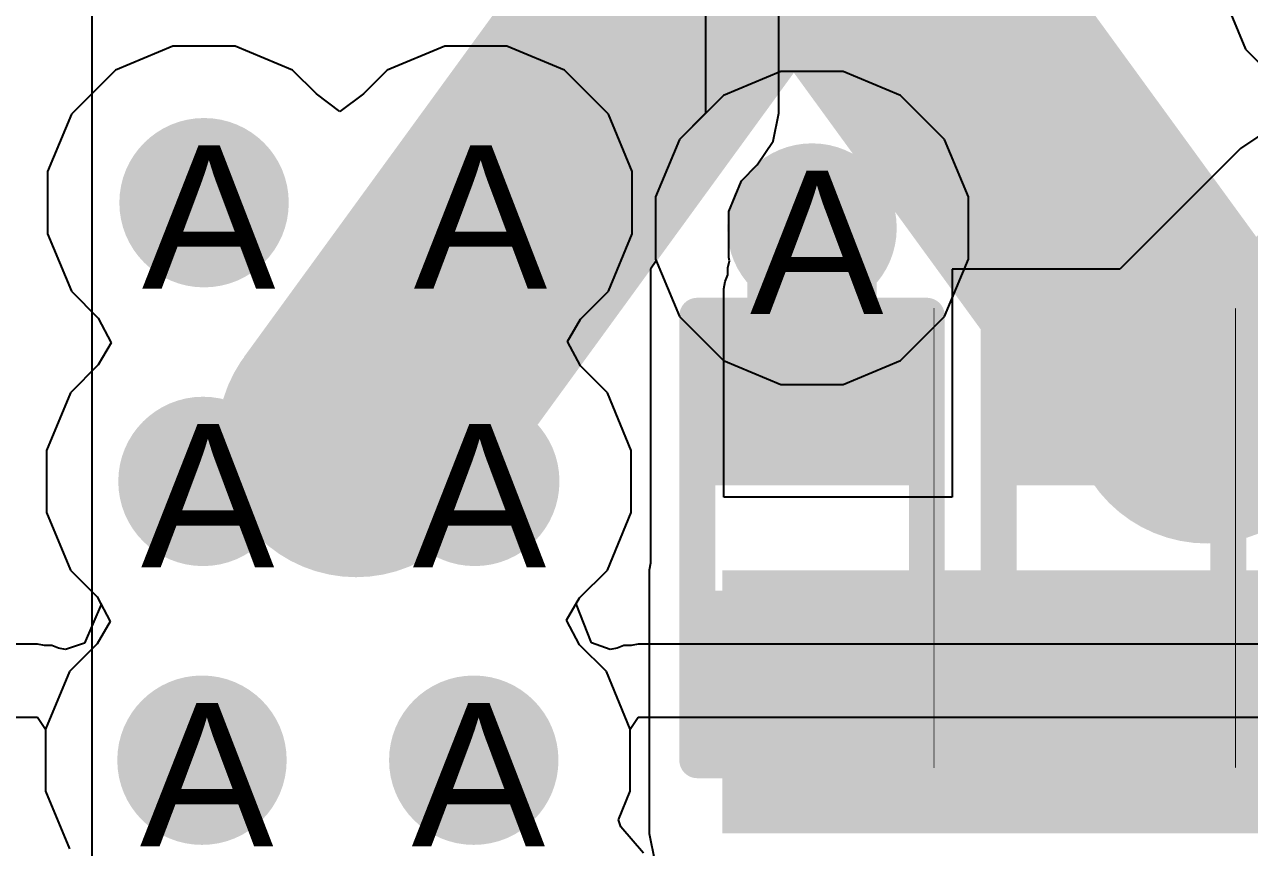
# Model space of a CAD drawing. Header units: inches. Extents: x 0 to 208, y 0 to 213.
# Drawn here: x 0.6373 to 0.808, y 3.0678 to 3.1826 of the extents above; entities that cross this region are included whole.
import ezdxf

# ---------------------------------------------------------------- set-up
doc = ezdxf.new("R2010")
doc.units = ezdxf.units.IN
doc.header["$MEASUREMENT"] = 0
for name, color, linetype in [('Bottom Layer', 5, 'Continuous'), ('Bottom Overlay', 54, 'Continuous'), ('Bottom Paste', 16, 'Continuous'), ('Bottom Solder', 6, 'Continuous'), ('Drill Drawing', 1, 'Continuous'), ('L2_GND1', 16, 'Continuous'), ('L3_SIG1', 76, 'Continuous'), ('L4_PWR', 90, 'Continuous'), ('L5_GND2', 156, 'Continuous'), ('L6_SIG2', 130, 'Continuous'), ('L7_GND3', 216, 'Continuous'), ('Top Layer', 1, 'Continuous'), ('Top Overlay', 2, 'Continuous'), ('Via Holes', 16, 'Continuous')]:
    doc.layers.add(name, color=color, linetype=linetype)
doc.styles.add('Arial', font='', dxfattribs={"height": 0.2})
doc.styles.get('Arial').set_extended_font_data('Arial')

# ---------------------------------------------------------------- blocks, each defined once
blk = doc.blocks.new('R___0402_B_213')
at = {"layer": 'Bottom Layer'}
for points in [[(-0.0095, 0.0125), (-0.0095, -0.0125), (-0.0275, -0.0125), (-0.0275, 0.0125)], [(0.0275, 0.0125), (0.0275, -0.0125), (0.0095, -0.0125), (0.0095, 0.0125)]]:
    blk.add_hatch(color=5, dxfattribs=at).paths.add_polyline_path(points)
at = {"layer": 'Bottom Paste'}
for points in [[(-0.0095, 0.0125), (-0.0095, -0.0125), (-0.0275, -0.0125), (-0.0275, 0.0125)], [(0.0275, 0.0125), (0.0275, -0.0125), (0.0095, -0.0125), (0.0095, 0.0125)]]:
    blk.add_hatch(color=16, dxfattribs=at).paths.add_polyline_path(points)
at = {"layer": 'Bottom Solder'}
for points in [[(-0.00733, 0.01466), (-0.00733, -0.01467), (-0.02967, -0.01467), (-0.02967, 0.01466)], [(0.02967, 0.01466), (0.02967, -0.01467), (0.00733, -0.01467), (0.00733, 0.01466)]]:
    blk.add_hatch(color=6, dxfattribs=at).paths.add_polyline_path(points)
at = {"layer": 'Bottom Overlay'}
for points in [[(-0.031, -0.016, 0.005, 0.005, 0), (-0.031, 0.016, 0.005, 0.005, 0)], [(0.031, 0.016, 0.005, 0.005, 0), (-0.031, 0.016, 0.005, 0.005, 0)], [(0.031, -0.016, 0.005, 0.005, 0), (0.031, 0.016, 0.005, 0.005, 0)], [(0.032, 0.017, 0.000127, 0.000127, 0), (-0.032, 0.017, 0.000127, 0.000127, 0)], [(0.031, -0.016, 0.005, 0.005, 0), (-0.031, -0.016, 0.005, 0.005, 0)]]:
    blk.add_lwpolyline(points, format="xyseb", dxfattribs=at)
for points in [[(-0.03225, 0.016, 0.0025, 0.0025, 1), (-0.02975, 0.016, 0.0025, 0.0025, 1)], [(-0.03225, 0.016, 0.0025, 0.0025, 1), (-0.02975, 0.016, 0.0025, 0.0025, 1)], [(0.02975, 0.016, 0.0025, 0.0025, 1), (0.03225, 0.016, 0.0025, 0.0025, 1)], [(0.02975, 0.016, 0.0025, 0.0025, 1), (0.03225, 0.016, 0.0025, 0.0025, 1)], [(-0.03203, 0.017, 0.0000635, 0.0000635, 1), (-0.03197, 0.017, 0.0000635, 0.0000635, 1)], [(0.03197, 0.017, 0.0000635, 0.0000635, 1), (0.03203, 0.017, 0.0000635, 0.0000635, 1)], [(-0.03225, -0.016, 0.0025, 0.0025, 1), (-0.02975, -0.016, 0.0025, 0.0025, 1)], [(-0.03225, -0.016, 0.0025, 0.0025, 1), (-0.02975, -0.016, 0.0025, 0.0025, 1)], [(0.02975, -0.016, 0.0025, 0.0025, 1), (0.03225, -0.016, 0.0025, 0.0025, 1)], [(0.02975, -0.016, 0.0025, 0.0025, 1), (0.03225, -0.016, 0.0025, 0.0025, 1)]]:
    blk.add_lwpolyline(points, format="xyseb", close=True, dxfattribs=at)
blk = doc.blocks.new('R___0402_B_215')
at = {"layer": 'Bottom Layer'}
for points in [[(-0.0095, 0.0125), (-0.0095, -0.0125), (-0.0275, -0.0125), (-0.0275, 0.0125)], [(0.0275, 0.0125), (0.0275, -0.0125), (0.0095, -0.0125), (0.0095, 0.0125)]]:
    blk.add_hatch(color=5, dxfattribs=at).paths.add_polyline_path(points)
at = {"layer": 'Bottom Paste'}
for points in [[(-0.0095, 0.0125), (-0.0095, -0.0125), (-0.0275, -0.0125), (-0.0275, 0.0125)], [(0.0275, 0.0125), (0.0275, -0.0125), (0.0095, -0.0125), (0.0095, 0.0125)]]:
    blk.add_hatch(color=16, dxfattribs=at).paths.add_polyline_path(points)
at = {"layer": 'Bottom Solder'}
for points in [[(-0.00733, 0.01467), (-0.00733, -0.01466), (-0.02967, -0.01466), (-0.02967, 0.01467)], [(0.02967, 0.01467), (0.02967, -0.01466), (0.00733, -0.01466), (0.00733, 0.01467)]]:
    blk.add_hatch(color=6, dxfattribs=at).paths.add_polyline_path(points)
at = {"layer": 'Bottom Overlay'}
for points in [[(-0.031, -0.016, 0.005, 0.005, 0), (-0.031, 0.016, 0.005, 0.005, 0)], [(0.031, 0.016, 0.005, 0.005, 0), (-0.031, 0.016, 0.005, 0.005, 0)], [(0.031, -0.016, 0.005, 0.005, 0), (0.031, 0.016, 0.005, 0.005, 0)], [(0.032, 0.017, 0.000127, 0.000127, 0), (-0.032, 0.017, 0.000127, 0.000127, 0)], [(0.031, -0.016, 0.005, 0.005, 0), (-0.031, -0.016, 0.005, 0.005, 0)]]:
    blk.add_lwpolyline(points, format="xyseb", dxfattribs=at)
for points in [[(-0.03225, 0.016, 0.0025, 0.0025, 1), (-0.02975, 0.016, 0.0025, 0.0025, 1)], [(-0.03225, 0.016, 0.0025, 0.0025, 1), (-0.02975, 0.016, 0.0025, 0.0025, 1)], [(0.02975, 0.016, 0.0025, 0.0025, 1), (0.03225, 0.016, 0.0025, 0.0025, 1)], [(0.02975, 0.016, 0.0025, 0.0025, 1), (0.03225, 0.016, 0.0025, 0.0025, 1)], [(-0.03203, 0.017, 0.0000635, 0.0000635, 1), (-0.03197, 0.017, 0.0000635, 0.0000635, 1)], [(0.03197, 0.017, 0.0000635, 0.0000635, 1), (0.03203, 0.017, 0.0000635, 0.0000635, 1)], [(-0.03225, -0.016, 0.0025, 0.0025, 1), (-0.02975, -0.016, 0.0025, 0.0025, 1)], [(-0.03225, -0.016, 0.0025, 0.0025, 1), (-0.02975, -0.016, 0.0025, 0.0025, 1)], [(0.02975, -0.016, 0.0025, 0.0025, 1), (0.03225, -0.016, 0.0025, 0.0025, 1)], [(0.02975, -0.016, 0.0025, 0.0025, 1), (0.03225, -0.016, 0.0025, 0.0025, 1)]]:
    blk.add_lwpolyline(points, format="xyseb", close=True, dxfattribs=at)

msp = doc.modelspace()

# ---------------------------------------------------------------- hatches: boundary and pattern name
at = {"layer": 'Bottom Layer'}
h = msp.add_hatch(color=5, dxfattribs=at)
edge = h.paths.add_edge_path()
edge.add_arc((0.66229, 3.15775), 0.01181, 0, 360)
h = msp.add_hatch(color=5, dxfattribs=at)
edge = h.paths.add_edge_path()
edge.add_arc((0.70017, 3.15775), 0.01181, 0, 360)
h = msp.add_hatch(color=5, dxfattribs=at)
edge = h.paths.add_edge_path()
edge.add_arc((0.74705, 3.15422), 0.01181, 0, 360)
h = msp.add_hatch(color=5, dxfattribs=at)
edge = h.paths.add_edge_path()
edge.add_arc((0.66214, 3.11888), 0.01181, 0, 360)
h = msp.add_hatch(color=5, dxfattribs=at)
edge = h.paths.add_edge_path()
edge.add_arc((0.70003, 3.11888), 0.01181, 0, 360)
msp.add_hatch(color=5, dxfattribs=at).paths.add_polyline_path([(0.73455, 3.06979), (0.84581, 3.06979), (0.84581, 3.10649), (0.73455, 3.10649)])
h = msp.add_hatch(color=5, dxfattribs=at)
edge = h.paths.add_edge_path()
edge.add_arc((0.662, 3.08), 0.01181, 0, 360)
h = msp.add_hatch(color=5, dxfattribs=at)
edge = h.paths.add_edge_path()
edge.add_arc((0.69989, 3.08), 0.01181, 0, 360)
at = {"layer": 'L2_GND1'}
h = msp.add_hatch(color=16, dxfattribs=at)
edge = h.paths.add_edge_path()
edge.add_arc((0.66229, 3.15775), 0.01181, 0, 360)
h = msp.add_hatch(color=16, dxfattribs=at)
edge = h.paths.add_edge_path()
edge.add_arc((0.70017, 3.15775), 0.01181, 0, 360)
h = msp.add_hatch(color=16, dxfattribs=at)
edge = h.paths.add_edge_path()
edge.add_arc((0.74705, 3.15422), 0.01181, 0, 360)
h = msp.add_hatch(color=16, dxfattribs=at)
edge = h.paths.add_edge_path()
edge.add_arc((0.66214, 3.11888), 0.01181, 0, 360)
h = msp.add_hatch(color=16, dxfattribs=at)
edge = h.paths.add_edge_path()
edge.add_arc((0.70003, 3.11888), 0.01181, 0, 360)
h = msp.add_hatch(color=16, dxfattribs=at)
edge = h.paths.add_edge_path()
edge.add_arc((0.662, 3.08), 0.01181, 0, 360)
h = msp.add_hatch(color=16, dxfattribs=at)
edge = h.paths.add_edge_path()
edge.add_arc((0.69989, 3.08), 0.01181, 0, 360)
at = {"layer": 'L3_SIG1'}
h = msp.add_hatch(color=76, dxfattribs=at)
edge = h.paths.add_edge_path()
edge.add_arc((0.66229, 3.15775), 0.01181, 0, 360)
h = msp.add_hatch(color=76, dxfattribs=at)
edge = h.paths.add_edge_path()
edge.add_arc((0.70017, 3.15775), 0.01181, 0, 360)
h = msp.add_hatch(color=76, dxfattribs=at)
edge = h.paths.add_edge_path()
edge.add_arc((0.74705, 3.15422), 0.01181, 0, 360)
h = msp.add_hatch(color=76, dxfattribs=at)
edge = h.paths.add_edge_path()
edge.add_arc((0.66214, 3.11888), 0.01181, 0, 360)
h = msp.add_hatch(color=76, dxfattribs=at)
edge = h.paths.add_edge_path()
edge.add_arc((0.70003, 3.11888), 0.01181, 0, 360)
h = msp.add_hatch(color=76, dxfattribs=at)
edge = h.paths.add_edge_path()
edge.add_arc((0.662, 3.08), 0.01181, 0, 360)
h = msp.add_hatch(color=76, dxfattribs=at)
edge = h.paths.add_edge_path()
edge.add_arc((0.69989, 3.08), 0.01181, 0, 360)
at = {"layer": 'L4_PWR'}
h = msp.add_hatch(color=90, dxfattribs=at)
edge = h.paths.add_edge_path()
edge.add_arc((0.66229, 3.15775), 0.01181, 0, 360)
h = msp.add_hatch(color=90, dxfattribs=at)
edge = h.paths.add_edge_path()
edge.add_arc((0.70017, 3.15775), 0.01181, 0, 360)
h = msp.add_hatch(color=90, dxfattribs=at)
edge = h.paths.add_edge_path()
edge.add_arc((0.74705, 3.15422), 0.01181, 0, 360)
h = msp.add_hatch(color=90, dxfattribs=at)
edge = h.paths.add_edge_path()
edge.add_arc((0.66214, 3.11888), 0.01181, 0, 360)
h = msp.add_hatch(color=90, dxfattribs=at)
edge = h.paths.add_edge_path()
edge.add_arc((0.70003, 3.11888), 0.01181, 0, 360)
h = msp.add_hatch(color=90, dxfattribs=at)
edge = h.paths.add_edge_path()
edge.add_arc((0.662, 3.08), 0.01181, 0, 360)
h = msp.add_hatch(color=90, dxfattribs=at)
edge = h.paths.add_edge_path()
edge.add_arc((0.69989, 3.08), 0.01181, 0, 360)
at = {"layer": 'L5_GND2'}
h = msp.add_hatch(color=156, dxfattribs=at)
edge = h.paths.add_edge_path()
edge.add_arc((0.66229, 3.15775), 0.01181, 0, 360)
h = msp.add_hatch(color=156, dxfattribs=at)
edge = h.paths.add_edge_path()
edge.add_arc((0.70017, 3.15775), 0.01181, 0, 360)
h = msp.add_hatch(color=156, dxfattribs=at)
edge = h.paths.add_edge_path()
edge.add_arc((0.74705, 3.15422), 0.01181, 0, 360)
h = msp.add_hatch(color=156, dxfattribs=at)
edge = h.paths.add_edge_path()
edge.add_arc((0.66214, 3.11888), 0.01181, 0, 360)
h = msp.add_hatch(color=156, dxfattribs=at)
edge = h.paths.add_edge_path()
edge.add_arc((0.70003, 3.11888), 0.01181, 0, 360)
h = msp.add_hatch(color=156, dxfattribs=at)
edge = h.paths.add_edge_path()
edge.add_arc((0.662, 3.08), 0.01181, 0, 360)
h = msp.add_hatch(color=156, dxfattribs=at)
edge = h.paths.add_edge_path()
edge.add_arc((0.69989, 3.08), 0.01181, 0, 360)
at = {"layer": 'L6_SIG2'}
h = msp.add_hatch(color=130, dxfattribs=at)
edge = h.paths.add_edge_path()
edge.add_arc((0.66229, 3.15775), 0.01181, 0, 360)
h = msp.add_hatch(color=130, dxfattribs=at)
edge = h.paths.add_edge_path()
edge.add_arc((0.70017, 3.15775), 0.01181, 0, 360)
h = msp.add_hatch(color=130, dxfattribs=at)
edge = h.paths.add_edge_path()
edge.add_arc((0.74705, 3.15422), 0.01181, 0, 360)
h = msp.add_hatch(color=130, dxfattribs=at)
edge = h.paths.add_edge_path()
edge.add_arc((0.66214, 3.11888), 0.01181, 0, 360)
h = msp.add_hatch(color=130, dxfattribs=at)
edge = h.paths.add_edge_path()
edge.add_arc((0.70003, 3.11888), 0.01181, 0, 360)
h = msp.add_hatch(color=130, dxfattribs=at)
edge = h.paths.add_edge_path()
edge.add_arc((0.662, 3.08), 0.01181, 0, 360)
h = msp.add_hatch(color=130, dxfattribs=at)
edge = h.paths.add_edge_path()
edge.add_arc((0.69989, 3.08), 0.01181, 0, 360)
at = {"layer": 'L7_GND3'}
h = msp.add_hatch(color=216, dxfattribs=at)
edge = h.paths.add_edge_path()
edge.add_arc((0.66229, 3.15775), 0.01181, 0, 360)
h = msp.add_hatch(color=216, dxfattribs=at)
edge = h.paths.add_edge_path()
edge.add_arc((0.70017, 3.15775), 0.01181, 0, 360)
h = msp.add_hatch(color=216, dxfattribs=at)
edge = h.paths.add_edge_path()
edge.add_arc((0.74705, 3.15422), 0.01181, 0, 360)
h = msp.add_hatch(color=216, dxfattribs=at)
edge = h.paths.add_edge_path()
edge.add_arc((0.66214, 3.11888), 0.01181, 0, 360)
h = msp.add_hatch(color=216, dxfattribs=at)
edge = h.paths.add_edge_path()
edge.add_arc((0.70003, 3.11888), 0.01181, 0, 360)
h = msp.add_hatch(color=216, dxfattribs=at)
edge = h.paths.add_edge_path()
edge.add_arc((0.662, 3.08), 0.01181, 0, 360)
h = msp.add_hatch(color=216, dxfattribs=at)
edge = h.paths.add_edge_path()
edge.add_arc((0.69989, 3.08), 0.01181, 0, 360)
at = {"layer": 'Top Layer'}
h = msp.add_hatch(color=1, dxfattribs=at)
edge = h.paths.add_edge_path()
edge.add_arc((0.66229, 3.15775), 0.01181, 0, 360)
h = msp.add_hatch(color=1, dxfattribs=at)
edge = h.paths.add_edge_path()
edge.add_arc((0.70017, 3.15775), 0.01181, 0, 360)
h = msp.add_hatch(color=1, dxfattribs=at)
edge = h.paths.add_edge_path()
edge.add_arc((0.74705, 3.15422), 0.01181, 0, 360)
h = msp.add_hatch(color=1, dxfattribs=at)
edge = h.paths.add_edge_path()
edge.add_arc((0.66214, 3.11888), 0.01181, 0, 360)
h = msp.add_hatch(color=1, dxfattribs=at)
edge = h.paths.add_edge_path()
edge.add_arc((0.70003, 3.11888), 0.01181, 0, 360)
h = msp.add_hatch(color=1, dxfattribs=at)
edge = h.paths.add_edge_path()
edge.add_arc((0.662, 3.08), 0.01181, 0, 360)
h = msp.add_hatch(color=1, dxfattribs=at)
edge = h.paths.add_edge_path()
edge.add_arc((0.69989, 3.08), 0.01181, 0, 360)
at = {"layer": 'Via Holes'}
h = msp.add_hatch(color=7, dxfattribs=at)
edge = h.paths.add_edge_path()
edge.add_arc((0.66229, 3.15775), 0.00591, 0, 360)
h = msp.add_hatch(color=7, dxfattribs=at)
edge = h.paths.add_edge_path()
edge.add_arc((0.70017, 3.15775), 0.00591, 0, 360)
h = msp.add_hatch(color=7, dxfattribs=at)
edge = h.paths.add_edge_path()
edge.add_arc((0.74705, 3.15422), 0.00591, 0, 360)
h = msp.add_hatch(color=7, dxfattribs=at)
edge = h.paths.add_edge_path()
edge.add_arc((0.66214, 3.11888), 0.00591, 0, 360)
h = msp.add_hatch(color=7, dxfattribs=at)
edge = h.paths.add_edge_path()
edge.add_arc((0.70003, 3.11888), 0.00591, 0, 360)
h = msp.add_hatch(color=7, dxfattribs=at)
edge = h.paths.add_edge_path()
edge.add_arc((0.662, 3.08), 0.00591, 0, 360)
h = msp.add_hatch(color=7, dxfattribs=at)
edge = h.paths.add_edge_path()
edge.add_arc((0.69989, 3.08), 0.00591, 0, 360)

# ---------------------------------------------------------------- linework, layer by layer
at = {"layer": 'Bottom Layer'}
for p, q in [((0.73221, 3.2188), (0.73221, 3.17023)), ((0.74241, 3.17023), (0.74241, 3.2188)), ((0.73221, 3.17023), (0.72856, 3.16658)), ((0.74163, 3.16632), (0.74241, 3.17023)), ((0.81173, 3.16862), (0.80677, 3.16531)), ((0.72856, 3.16658), (0.72524, 3.15856)), ((0.73942, 3.16302), (0.74163, 3.16632)), ((0.80677, 3.16531), (0.78995, 3.14849)), ((0.7372, 3.1608), (0.73942, 3.16302)), ((0.73543, 3.15653), (0.7372, 3.1608)), ((0.72524, 3.15856), (0.72524, 3.14988)), ((0.73543, 3.15012), (0.73543, 3.15653)), ((0.72533, 3.14966), (0.72455, 3.14849)), ((0.72524, 3.14988), (0.72533, 3.14966)), ((0.73533, 3.14868), (0.73553, 3.14966)), ((0.73553, 3.14966), (0.73543, 3.15012)), ((0.72455, 3.14849), (0.72455, 3.14849)), ((0.72455, 3.14849), (0.72455, 3.10748)), ((0.73495, 3.14674), (0.73533, 3.14767)), ((0.73533, 3.14767), (0.73533, 3.14868)), ((0.78995, 3.14849), (0.76658, 3.14849)), ((0.76658, 3.14849), (0.76658, 3.11669)), ((0.73475, 3.14576), (0.73495, 3.14674)), ((0.73475, 3.14575), (0.73475, 3.14576)), ((0.73475, 3.11669), (0.73475, 3.14575)), ((0.76658, 3.11669), (0.73475, 3.11669)), ((0.72455, 3.10748), (0.72435, 3.10649)), ((0.72435, 3.10649), (0.72435, 3.06979)), ((0.72435, 3.06979), (0.72513, 3.06589))]:
    msp.add_line(p, q, dxfattribs=at)
for points in [[(0.74705, 3.12949, 0.018, 0.018, 0), (0.74705, 3.15422, 0.018, 0.018, 0)], [(0.79258, 3.12949, 0.01, 0.01, 0), (0.81758, 3.15449, 0.01, 0.01, 0)], [(0.78908, 3.12949, 0.01, 0.01, 0), (0.79258, 3.12949, 0.01, 0.01, 0)]]:
    msp.add_lwpolyline(points, format="xyseb", dxfattribs=at)
for points in [[(0.74255, 3.15422, 0.009, 0.009, 1), (0.75155, 3.15422, 0.009, 0.009, 1)], [(0.74255, 3.12949, 0.009, 0.009, 1), (0.75155, 3.12949, 0.009, 0.009, 1)], [(0.78658, 3.12949, 0.005, 0.005, 1), (0.79158, 3.12949, 0.005, 0.005, 1)], [(0.79008, 3.12949, 0.005, 0.005, 1), (0.79508, 3.12949, 0.005, 0.005, 1)], [(0.79008, 3.12949, 0.005, 0.005, 1), (0.79508, 3.12949, 0.005, 0.005, 1)]]:
    msp.add_lwpolyline(points, format="xyseb", close=True, dxfattribs=at)
at = {"layer": 'L2_GND1'}
for p, q in [((0.65795, 3.17956), (0.64993, 3.17624)), ((0.66662, 3.17956), (0.65795, 3.17956)), ((0.67464, 3.17624), (0.66662, 3.17956)), ((0.69584, 3.17956), (0.68782, 3.17624)), ((0.70451, 3.17956), (0.69584, 3.17956)), ((0.71253, 3.17624), (0.70451, 3.17956)), ((0.64993, 3.17624), (0.6438, 3.17011)), ((0.67796, 3.17292), (0.67464, 3.17624)), ((0.68782, 3.17624), (0.6845, 3.17292)), ((0.71867, 3.17011), (0.71253, 3.17624)), ((0.68123, 3.17045), (0.67796, 3.17292)), ((0.6845, 3.17292), (0.68123, 3.17045)), ((0.6438, 3.17011), (0.64047, 3.16209)), ((0.72199, 3.16209), (0.71867, 3.17011)), ((0.64047, 3.16209), (0.64047, 3.15341)), ((0.72199, 3.15341), (0.72199, 3.16209)), ((0.64047, 3.15341), (0.6438, 3.1454)), ((0.71867, 3.1454), (0.72199, 3.15341)), ((0.6438, 3.1454), (0.64754, 3.14165)), ((0.71478, 3.14151), (0.71867, 3.1454)), ((0.64754, 3.14165), (0.64934, 3.13823)), ((0.71298, 3.1384), (0.71478, 3.14151)), ((0.64934, 3.13823), (0.64754, 3.13512)), ((0.71478, 3.13498), (0.71298, 3.1384)), ((0.64754, 3.13512), (0.64365, 3.13123)), ((0.71852, 3.13123), (0.71478, 3.13498)), ((0.64365, 3.13123), (0.64033, 3.12321)), ((0.72184, 3.12321), (0.71852, 3.13123)), ((0.64033, 3.12321), (0.64033, 3.11454)), ((0.72184, 3.11454), (0.72184, 3.12321)), ((0.64033, 3.11454), (0.64365, 3.10652)), ((0.71852, 3.10652), (0.72184, 3.11454)), ((0.64365, 3.10652), (0.6474, 3.10278)), ((0.71463, 3.10263), (0.71852, 3.10652)), ((0.6474, 3.10278), (0.64919, 3.09935)), ((0.71284, 3.09952), (0.71463, 3.10263)), ((0.64919, 3.09935), (0.6474, 3.09624)), ((0.71463, 3.0961), (0.71284, 3.09952)), ((0.6474, 3.09624), (0.64351, 3.09235)), ((0.71838, 3.09235), (0.71463, 3.0961)), ((0.64351, 3.09235), (0.64019, 3.08434)), ((0.7217, 3.08434), (0.71838, 3.09235)), ((0.64019, 3.08434), (0.64019, 3.07566)), ((0.7217, 3.07566), (0.7217, 3.08434)), ((0.64019, 3.07566), (0.64351, 3.06765)), ((0.72005, 3.07167), (0.7217, 3.07566)), ((0.72039, 3.07072), (0.72005, 3.07167)), ((0.72354, 3.06705), (0.72039, 3.07072))]:
    msp.add_line(p, q, dxfattribs=at)
at = {"layer": 'L3_SIG1'}
for p, q in [((0.65795, 3.17956), (0.64993, 3.17624)), ((0.66662, 3.17956), (0.65795, 3.17956)), ((0.67464, 3.17624), (0.66662, 3.17956)), ((0.69584, 3.17956), (0.68782, 3.17624)), ((0.70451, 3.17956), (0.69584, 3.17956)), ((0.71253, 3.17624), (0.70451, 3.17956)), ((0.64993, 3.17624), (0.6438, 3.17011)), ((0.67796, 3.17292), (0.67464, 3.17624)), ((0.68782, 3.17624), (0.6845, 3.17292)), ((0.71867, 3.17011), (0.71253, 3.17624)), ((0.68123, 3.17045), (0.67796, 3.17292)), ((0.6845, 3.17292), (0.68123, 3.17045)), ((0.6438, 3.17011), (0.64047, 3.16209)), ((0.72199, 3.16209), (0.71867, 3.17011)), ((0.64047, 3.16209), (0.64047, 3.15341)), ((0.72199, 3.15341), (0.72199, 3.16209)), ((0.64047, 3.15341), (0.6438, 3.1454)), ((0.71867, 3.1454), (0.72199, 3.15341)), ((0.6438, 3.1454), (0.64754, 3.14165)), ((0.71478, 3.14151), (0.71867, 3.1454)), ((0.64754, 3.14165), (0.64934, 3.13823)), ((0.71298, 3.1384), (0.71478, 3.14151)), ((0.64934, 3.13823), (0.64754, 3.13512)), ((0.71478, 3.13498), (0.71298, 3.1384)), ((0.64754, 3.13512), (0.64365, 3.13123)), ((0.71852, 3.13123), (0.71478, 3.13498)), ((0.64365, 3.13123), (0.64033, 3.12321)), ((0.72184, 3.12321), (0.71852, 3.13123)), ((0.64033, 3.12321), (0.64033, 3.11454)), ((0.72184, 3.11454), (0.72184, 3.12321)), ((0.64033, 3.11454), (0.64365, 3.10652)), ((0.71852, 3.10652), (0.72184, 3.11454)), ((0.64365, 3.10652), (0.6474, 3.10278)), ((0.71463, 3.10263), (0.71852, 3.10652)), ((0.64796, 3.10171), (0.64562, 3.09632)), ((0.6474, 3.10278), (0.64796, 3.10171)), ((0.71416, 3.10181), (0.71463, 3.10263)), ((0.71631, 3.09636), (0.71416, 3.10181)), ((0.64562, 3.09632), (0.64298, 3.09542)), ((0.71891, 3.09542), (0.71631, 3.09636)), ((0.63908, 3.0962), (0.318, 3.0962)), ((0.64006, 3.096), (0.63908, 3.0962)), ((0.64107, 3.096), (0.64006, 3.096)), ((0.642, 3.09562), (0.64107, 3.096)), ((0.64298, 3.09542), (0.642, 3.09562)), ((0.71989, 3.09562), (0.71891, 3.09542)), ((0.72082, 3.096), (0.71989, 3.09562)), ((0.72183, 3.096), (0.72082, 3.096)), ((0.72281, 3.0962), (0.72183, 3.096)), ((1.03557, 3.0962), (0.72281, 3.0962)), ((0.30781, 3.086), (0.63908, 3.086)), ((0.63908, 3.086), (0.64019, 3.08434)), ((0.64019, 3.08434), (0.64019, 3.07566)), ((0.7217, 3.08434), (0.72281, 3.086)), ((0.7217, 3.07566), (0.7217, 3.08434)), ((0.72281, 3.086), (1.03557, 3.086)), ((0.64019, 3.07566), (0.64351, 3.06765)), ((0.72005, 3.07167), (0.7217, 3.07566)), ((0.72039, 3.07072), (0.72005, 3.07167)), ((0.72354, 3.06705), (0.72039, 3.07072))]:
    msp.add_line(p, q, dxfattribs=at)
at = {"layer": 'L4_PWR'}
for p, q in [((0.64669, 2.92854), (0.64669, 3.79685)), ((0.80417, 3.18716), (0.80749, 3.17914)), ((0.80749, 3.17914), (0.81362, 3.173)), ((0.74271, 3.17603), (0.73469, 3.17271)), ((0.75139, 3.17603), (0.74271, 3.17603)), ((0.7594, 3.17271), (0.75139, 3.17603)), ((0.73469, 3.17271), (0.72856, 3.16658)), ((0.76554, 3.16658), (0.7594, 3.17271)), ((0.72856, 3.16658), (0.72524, 3.15856)), ((0.76886, 3.15856), (0.76554, 3.16658)), ((0.72524, 3.15856), (0.72524, 3.14988)), ((0.76886, 3.14988), (0.76886, 3.15856)), ((0.72524, 3.14988), (0.72856, 3.14187)), ((0.76554, 3.14187), (0.76886, 3.14988)), ((0.72856, 3.14187), (0.73469, 3.13573)), ((0.7594, 3.13573), (0.76554, 3.14187)), ((0.73469, 3.13573), (0.74271, 3.13241)), ((0.75139, 3.13241), (0.7594, 3.13573)), ((0.74271, 3.13241), (0.75139, 3.13241))]:
    msp.add_line(p, q, dxfattribs=at)
at = {"layer": 'L5_GND2'}
for p, q in [((0.65795, 3.17956), (0.64993, 3.17624)), ((0.66662, 3.17956), (0.65795, 3.17956)), ((0.67464, 3.17624), (0.66662, 3.17956)), ((0.69584, 3.17956), (0.68782, 3.17624)), ((0.70451, 3.17956), (0.69584, 3.17956)), ((0.71253, 3.17624), (0.70451, 3.17956)), ((0.64993, 3.17624), (0.6438, 3.17011)), ((0.67796, 3.17292), (0.67464, 3.17624)), ((0.68782, 3.17624), (0.6845, 3.17292)), ((0.71867, 3.17011), (0.71253, 3.17624)), ((0.68123, 3.17045), (0.67796, 3.17292)), ((0.6845, 3.17292), (0.68123, 3.17045)), ((0.6438, 3.17011), (0.64047, 3.16209)), ((0.72199, 3.16209), (0.71867, 3.17011)), ((0.64047, 3.16209), (0.64047, 3.15341)), ((0.72199, 3.15341), (0.72199, 3.16209)), ((0.64047, 3.15341), (0.6438, 3.1454)), ((0.71867, 3.1454), (0.72199, 3.15341)), ((0.6438, 3.1454), (0.64754, 3.14165)), ((0.71478, 3.14151), (0.71867, 3.1454)), ((0.64754, 3.14165), (0.64934, 3.13823)), ((0.71298, 3.1384), (0.71478, 3.14151)), ((0.64934, 3.13823), (0.64754, 3.13512)), ((0.71478, 3.13498), (0.71298, 3.1384)), ((0.64754, 3.13512), (0.64365, 3.13123)), ((0.71852, 3.13123), (0.71478, 3.13498)), ((0.64365, 3.13123), (0.64033, 3.12321)), ((0.72184, 3.12321), (0.71852, 3.13123)), ((0.64033, 3.12321), (0.64033, 3.11454)), ((0.72184, 3.11454), (0.72184, 3.12321)), ((0.64033, 3.11454), (0.64365, 3.10652)), ((0.71852, 3.10652), (0.72184, 3.11454)), ((0.64365, 3.10652), (0.6474, 3.10278)), ((0.71463, 3.10263), (0.71852, 3.10652)), ((0.6474, 3.10278), (0.64919, 3.09935)), ((0.71284, 3.09952), (0.71463, 3.10263)), ((0.64919, 3.09935), (0.6474, 3.09624)), ((0.71463, 3.0961), (0.71284, 3.09952)), ((0.6474, 3.09624), (0.64351, 3.09235)), ((0.71838, 3.09235), (0.71463, 3.0961)), ((0.64351, 3.09235), (0.64019, 3.08434)), ((0.7217, 3.08434), (0.71838, 3.09235)), ((0.64019, 3.08434), (0.64019, 3.07566)), ((0.7217, 3.07566), (0.7217, 3.08434)), ((0.64019, 3.07566), (0.64351, 3.06765)), ((0.72005, 3.07167), (0.7217, 3.07566)), ((0.72039, 3.07072), (0.72005, 3.07167)), ((0.72354, 3.06705), (0.72039, 3.07072))]:
    msp.add_line(p, q, dxfattribs=at)
at = {"layer": 'L6_SIG2'}
for p, q in [((0.65795, 3.17956), (0.64993, 3.17624)), ((0.66662, 3.17956), (0.65795, 3.17956)), ((0.67464, 3.17624), (0.66662, 3.17956)), ((0.69584, 3.17956), (0.68782, 3.17624)), ((0.70451, 3.17956), (0.69584, 3.17956)), ((0.71253, 3.17624), (0.70451, 3.17956)), ((0.64993, 3.17624), (0.6438, 3.17011)), ((0.67796, 3.17292), (0.67464, 3.17624)), ((0.68782, 3.17624), (0.6845, 3.17292)), ((0.71867, 3.17011), (0.71253, 3.17624)), ((0.68123, 3.17045), (0.67796, 3.17292)), ((0.6845, 3.17292), (0.68123, 3.17045)), ((0.6438, 3.17011), (0.64047, 3.16209)), ((0.72199, 3.16209), (0.71867, 3.17011)), ((0.64047, 3.16209), (0.64047, 3.15341)), ((0.72199, 3.15341), (0.72199, 3.16209)), ((0.64047, 3.15341), (0.6438, 3.1454)), ((0.71867, 3.1454), (0.72199, 3.15341)), ((0.6438, 3.1454), (0.64754, 3.14165)), ((0.71478, 3.14151), (0.71867, 3.1454)), ((0.64754, 3.14165), (0.64934, 3.13823)), ((0.71298, 3.1384), (0.71478, 3.14151)), ((0.64934, 3.13823), (0.64754, 3.13512)), ((0.71478, 3.13498), (0.71298, 3.1384)), ((0.64754, 3.13512), (0.64365, 3.13123)), ((0.71852, 3.13123), (0.71478, 3.13498)), ((0.64365, 3.13123), (0.64033, 3.12321)), ((0.72184, 3.12321), (0.71852, 3.13123)), ((0.64033, 3.12321), (0.64033, 3.11454)), ((0.72184, 3.11454), (0.72184, 3.12321)), ((0.64033, 3.11454), (0.64365, 3.10652)), ((0.71852, 3.10652), (0.72184, 3.11454)), ((0.64365, 3.10652), (0.6474, 3.10278)), ((0.71463, 3.10263), (0.71852, 3.10652)), ((0.6474, 3.10278), (0.64919, 3.09935)), ((0.71284, 3.09952), (0.71463, 3.10263)), ((0.64919, 3.09935), (0.6474, 3.09624)), ((0.71463, 3.0961), (0.71284, 3.09952)), ((0.6474, 3.09624), (0.64351, 3.09235)), ((0.71838, 3.09235), (0.71463, 3.0961)), ((0.64351, 3.09235), (0.64019, 3.08434)), ((0.7217, 3.08434), (0.71838, 3.09235)), ((0.64019, 3.08434), (0.64019, 3.07566)), ((0.7217, 3.07566), (0.7217, 3.08434)), ((0.64019, 3.07566), (0.64351, 3.06765)), ((0.72005, 3.07167), (0.7217, 3.07566)), ((0.72039, 3.07072), (0.72005, 3.07167)), ((0.72354, 3.06705), (0.72039, 3.07072))]:
    msp.add_line(p, q, dxfattribs=at)
at = {"layer": 'L7_GND3'}
for p, q in [((0.65795, 3.17956), (0.64993, 3.17624)), ((0.66662, 3.17956), (0.65795, 3.17956)), ((0.67464, 3.17624), (0.66662, 3.17956)), ((0.69584, 3.17956), (0.68782, 3.17624)), ((0.70451, 3.17956), (0.69584, 3.17956)), ((0.71253, 3.17624), (0.70451, 3.17956)), ((0.64993, 3.17624), (0.6438, 3.17011)), ((0.67796, 3.17292), (0.67464, 3.17624)), ((0.68782, 3.17624), (0.6845, 3.17292)), ((0.71867, 3.17011), (0.71253, 3.17624)), ((0.68123, 3.17045), (0.67796, 3.17292)), ((0.6845, 3.17292), (0.68123, 3.17045)), ((0.6438, 3.17011), (0.64047, 3.16209)), ((0.72199, 3.16209), (0.71867, 3.17011)), ((0.64047, 3.16209), (0.64047, 3.15341)), ((0.72199, 3.15341), (0.72199, 3.16209)), ((0.64047, 3.15341), (0.6438, 3.1454)), ((0.71867, 3.1454), (0.72199, 3.15341)), ((0.6438, 3.1454), (0.64754, 3.14165)), ((0.71478, 3.14151), (0.71867, 3.1454)), ((0.64754, 3.14165), (0.64934, 3.13823)), ((0.71298, 3.1384), (0.71478, 3.14151)), ((0.64934, 3.13823), (0.64754, 3.13512)), ((0.71478, 3.13498), (0.71298, 3.1384)), ((0.64754, 3.13512), (0.64365, 3.13123)), ((0.71852, 3.13123), (0.71478, 3.13498)), ((0.64365, 3.13123), (0.64033, 3.12321)), ((0.72184, 3.12321), (0.71852, 3.13123)), ((0.64033, 3.12321), (0.64033, 3.11454)), ((0.72184, 3.11454), (0.72184, 3.12321)), ((0.64033, 3.11454), (0.64365, 3.10652)), ((0.71852, 3.10652), (0.72184, 3.11454)), ((0.64365, 3.10652), (0.6474, 3.10278)), ((0.71463, 3.10263), (0.71852, 3.10652)), ((0.6474, 3.10278), (0.64919, 3.09935)), ((0.71284, 3.09952), (0.71463, 3.10263)), ((0.64919, 3.09935), (0.6474, 3.09624)), ((0.71463, 3.0961), (0.71284, 3.09952)), ((0.6474, 3.09624), (0.64351, 3.09235)), ((0.71838, 3.09235), (0.71463, 3.0961)), ((0.64351, 3.09235), (0.64019, 3.08434)), ((0.7217, 3.08434), (0.71838, 3.09235)), ((0.64019, 3.08434), (0.64019, 3.07566)), ((0.7217, 3.07566), (0.7217, 3.08434)), ((0.64019, 3.07566), (0.64351, 3.06765)), ((0.72005, 3.07167), (0.7217, 3.07566)), ((0.72039, 3.07072), (0.72005, 3.07167)), ((0.72354, 3.06705), (0.72039, 3.07072))]:
    msp.add_line(p, q, dxfattribs=at)
at = {"layer": 'Top Layer'}
for p, q in [((0.65795, 3.17956), (0.64993, 3.17624)), ((0.66662, 3.17956), (0.65795, 3.17956)), ((0.67464, 3.17624), (0.66662, 3.17956)), ((0.69584, 3.17956), (0.68782, 3.17624)), ((0.70451, 3.17956), (0.69584, 3.17956)), ((0.71253, 3.17624), (0.70451, 3.17956)), ((0.64993, 3.17624), (0.6438, 3.17011)), ((0.67796, 3.17292), (0.67464, 3.17624)), ((0.68782, 3.17624), (0.6845, 3.17292)), ((0.71867, 3.17011), (0.71253, 3.17624)), ((0.68123, 3.17045), (0.67796, 3.17292)), ((0.6845, 3.17292), (0.68123, 3.17045)), ((0.6438, 3.17011), (0.64047, 3.16209)), ((0.72199, 3.16209), (0.71867, 3.17011)), ((0.64047, 3.16209), (0.64047, 3.15341)), ((0.72199, 3.15341), (0.72199, 3.16209)), ((0.64047, 3.15341), (0.6438, 3.1454)), ((0.71867, 3.1454), (0.72199, 3.15341)), ((0.6438, 3.1454), (0.64754, 3.14165)), ((0.71478, 3.14151), (0.71867, 3.1454)), ((0.64754, 3.14165), (0.64934, 3.13823)), ((0.71298, 3.1384), (0.71478, 3.14151)), ((0.64934, 3.13823), (0.64754, 3.13512)), ((0.71478, 3.13498), (0.71298, 3.1384)), ((0.64754, 3.13512), (0.64365, 3.13123)), ((0.71852, 3.13123), (0.71478, 3.13498)), ((0.64365, 3.13123), (0.64033, 3.12321)), ((0.72184, 3.12321), (0.71852, 3.13123)), ((0.64033, 3.12321), (0.64033, 3.11454)), ((0.72184, 3.11454), (0.72184, 3.12321)), ((0.64033, 3.11454), (0.64365, 3.10652)), ((0.71852, 3.10652), (0.72184, 3.11454)), ((0.64365, 3.10652), (0.6474, 3.10278)), ((0.71463, 3.10263), (0.71852, 3.10652)), ((0.6474, 3.10278), (0.64919, 3.09935)), ((0.71284, 3.09952), (0.71463, 3.10263)), ((0.64919, 3.09935), (0.6474, 3.09624)), ((0.71463, 3.0961), (0.71284, 3.09952)), ((0.6474, 3.09624), (0.64351, 3.09235)), ((0.71838, 3.09235), (0.71463, 3.0961)), ((0.64351, 3.09235), (0.64019, 3.08434)), ((0.7217, 3.08434), (0.71838, 3.09235)), ((0.64019, 3.08434), (0.64019, 3.07566)), ((0.7217, 3.07566), (0.7217, 3.08434)), ((0.64019, 3.07566), (0.64351, 3.06765)), ((0.72005, 3.07167), (0.7217, 3.07566)), ((0.72039, 3.07072), (0.72005, 3.07167)), ((0.72354, 3.06705), (0.72039, 3.07072))]:
    msp.add_line(p, q, dxfattribs=at)
at = {"layer": 'Top Overlay'}
for points in [[(0.68348, 3.12485, 0.03866, 0.03866, 0), (0.74452, 3.20872, 0.03866, 0.03866, 0)], [(0.74452, 3.20872, 0.03866, 0.03866, 0), (0.80214, 3.12955, 0.03866, 0.03866, 0)]]:
    msp.add_lwpolyline(points, format="xyseb", dxfattribs=at)
for points in [[(0.79247, 3.12955, 0.01933, 0.01933, 1), (0.8118, 3.12955, 0.01933, 0.01933, 1)], [(0.67382, 3.12485, 0.01933, 0.01933, 1), (0.69315, 3.12485, 0.01933, 0.01933, 1)]]:
    msp.add_lwpolyline(points, format="xyseb", close=True, dxfattribs=at)

# ---------------------------------------------------------------- block references
at = {"rotation": 270}
for name, p in [('R___0402_B_213', (0.74705, 3.11099)), ('R___0402_B_215', (0.78908, 3.11099))]:
    msp.add_blockref(name, p, dxfattribs=at)

# ---------------------------------------------------------------- texts
at = {"layer": 'Drill Drawing', "style": 'Arial'}
for p in [(0.65362, 3.14575), (0.69151, 3.14575), (0.73839, 3.14222), (0.65348, 3.10688), (0.69137, 3.10688), (0.65334, 3.068), (0.69122, 3.068)]:
    msp.add_text('A', height=0.02, dxfattribs=at).set_placement(p)

doc.saveas('drawing.dxf')
